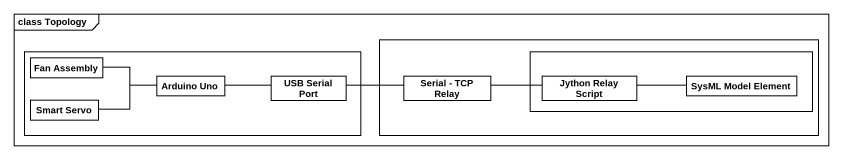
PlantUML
@startuml
mainframe class Topology
hide circle
hide empty members
rectangle " " as rectangle1 {
  class "Serial - TCP Relay" as Serial_TCP_Relay #FFFFFF
  rectangle " " as rectangle3 {
    class "Jython Relay Script" as Jython_Relay_Script #FFFFFF
    class "SysML Model Element" as SysML_Model_Element #FFFFFF
  }
}
rectangle " " as rectangle2 {
  class "Fan Assembly" as Fan_Assembly #FFFFFF
  class "Arduino Uno" as Arduino_Uno #FFFFFF
  class "USB Serial Port" as USB_Serial_Port #FFFFFF
  class "Smart Servo" as Smart_Servo #FFFFFF
}
Fan_Assembly -right- Arduino_Uno
Arduino_Uno -right- USB_Serial_Port
USB_Serial_Port -right- Serial_TCP_Relay
Serial_TCP_Relay -right- Jython_Relay_Script
Jython_Relay_Script -right- SysML_Model_Element
Smart_Servo -right- Arduino_Uno
@enduml
